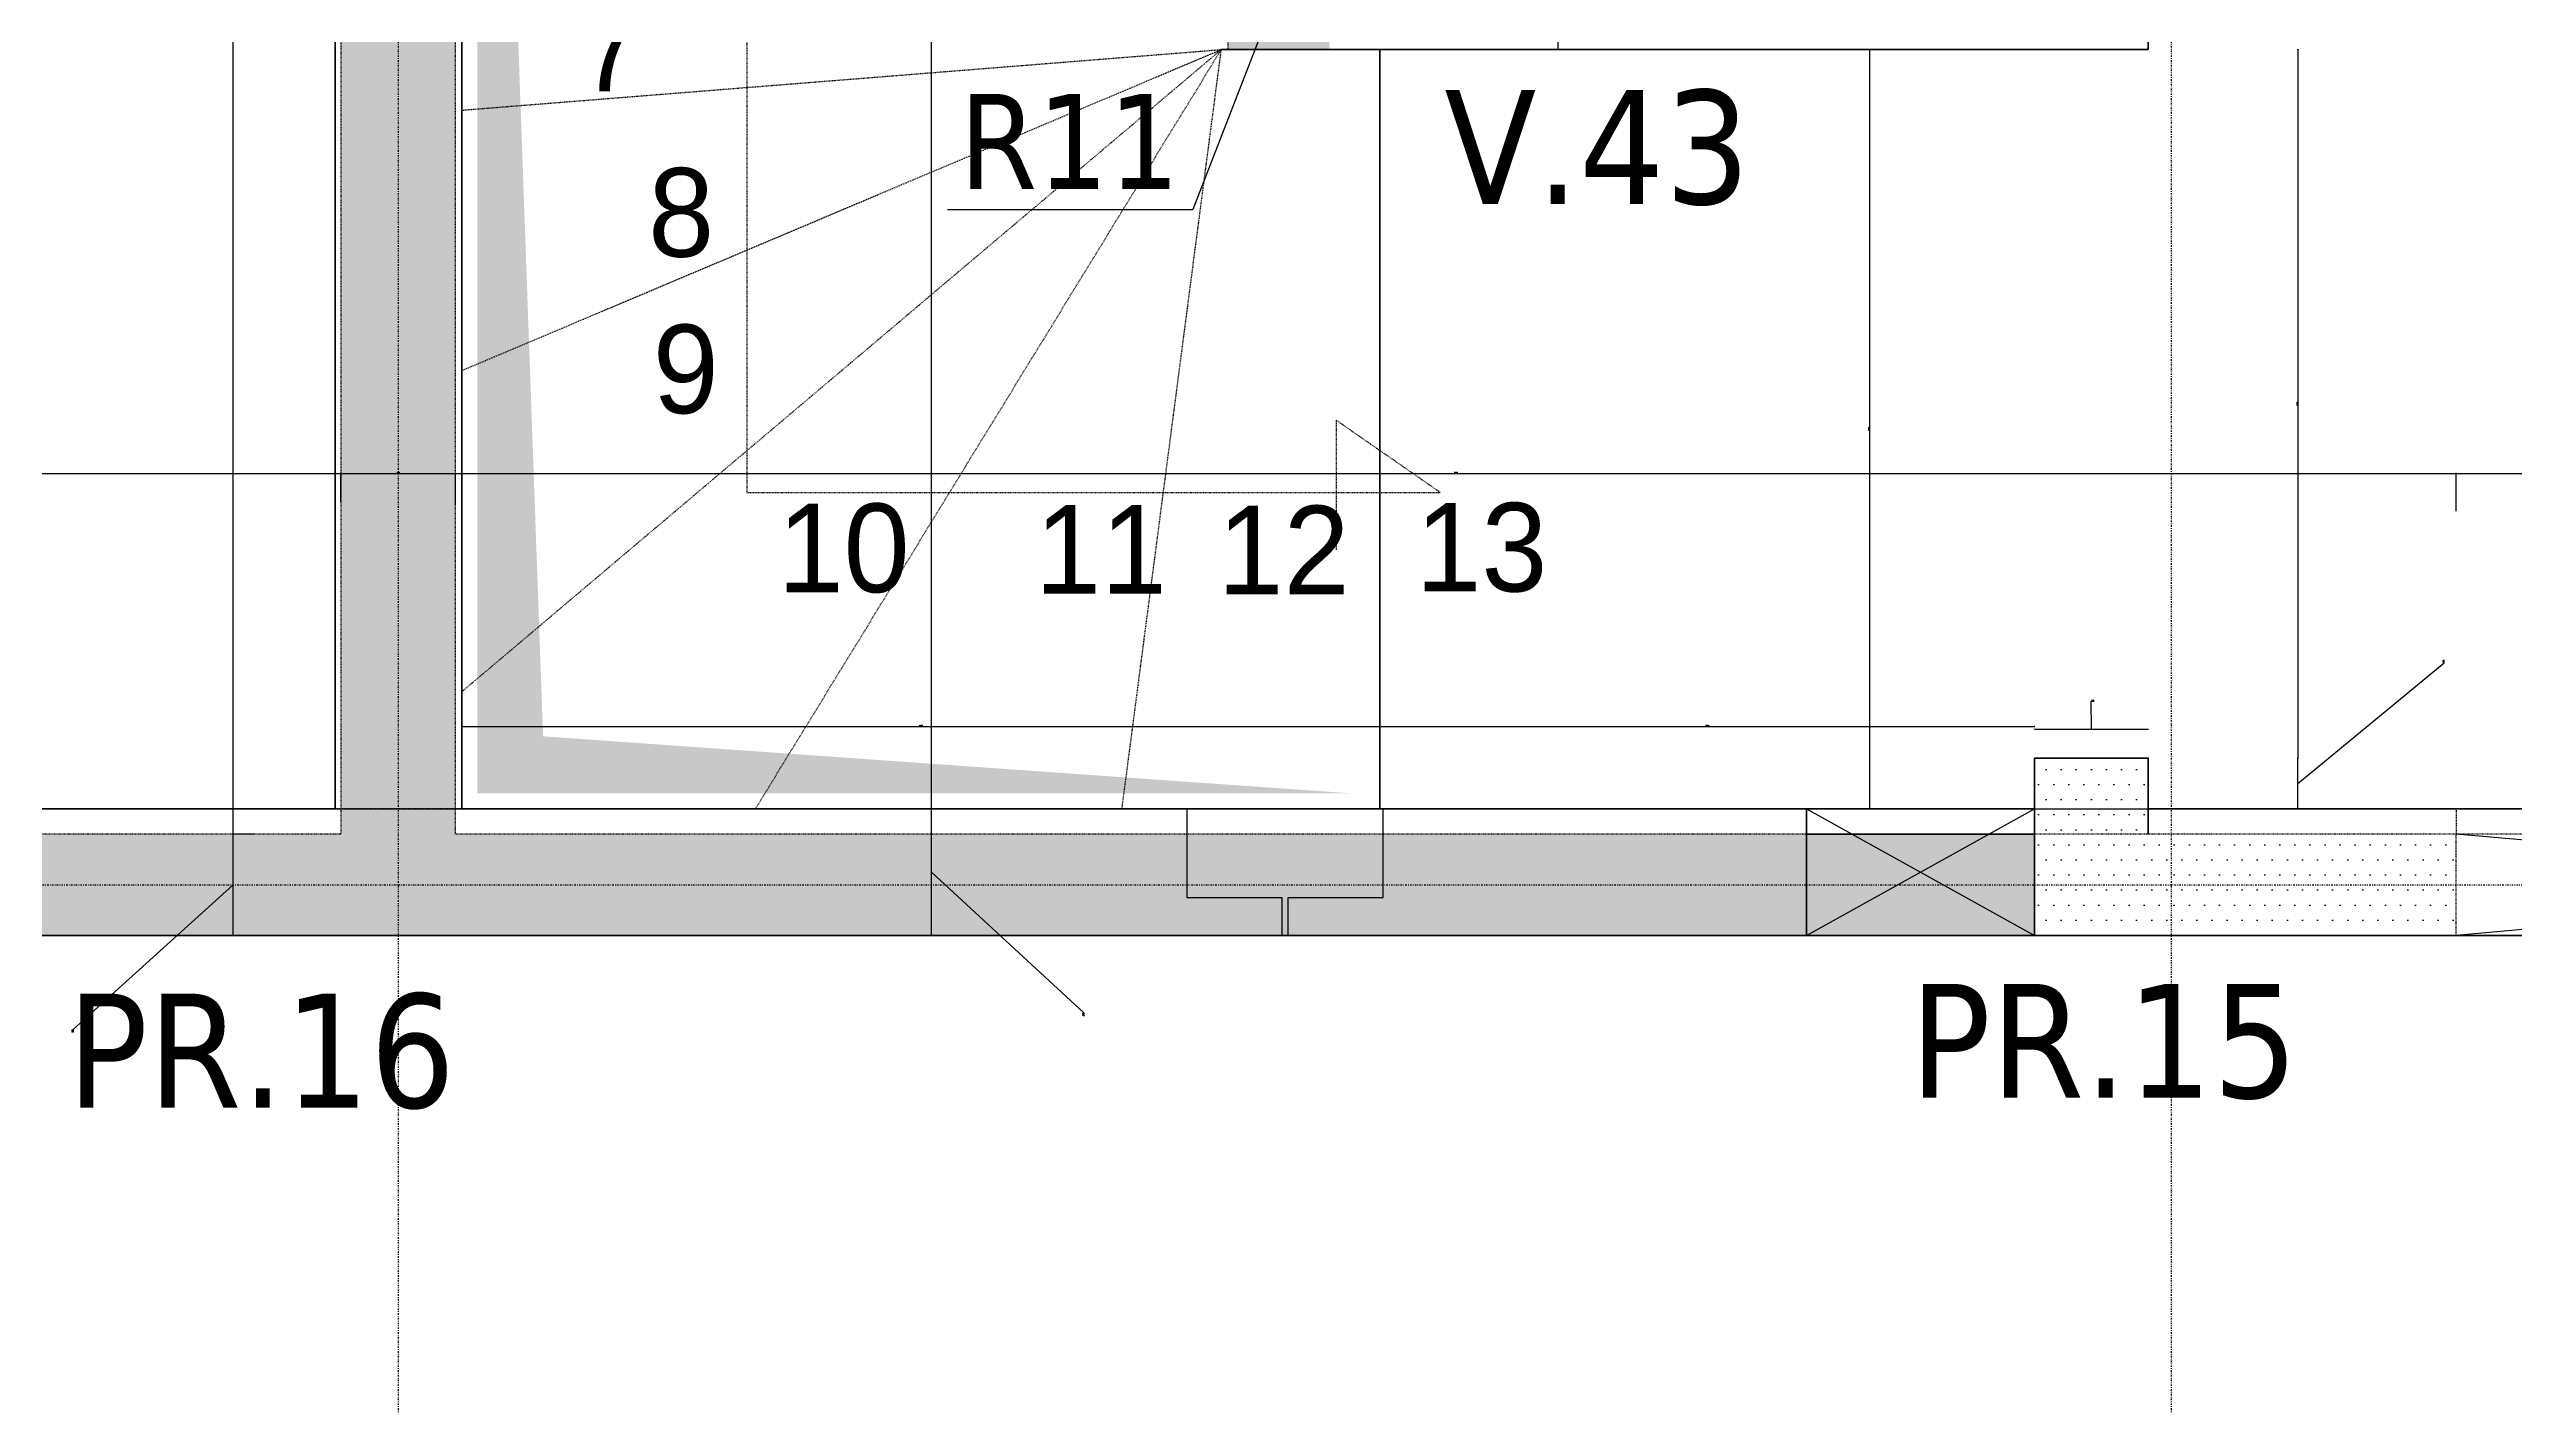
# Model space of a CAD drawing. Extents: x -12912 to 27386, y 1818 to 8189.
# Drawn here: x 5178.8 to 5568.2, y 5809.6 to 6023.9 of the extents above; entities that cross this region are included whole.
import ezdxf

# ---------------------------------------------------------------- set-up
doc = ezdxf.new("R2010")
doc.units = 0
doc.header["$MEASUREMENT"] = 0
for name, pattern in [('AXES2', [1.125, 0.75, -0.125, 0.125, -0.125]), ('CACHE2', [4.7625, 3.175, -1.5875]), ('GrDotted', [0.4, 0.1, -0.1, 0.1, -0.1]), ('GrFeatureAxis', [0.85, 0.25, -0.2, 0.1, -0.2, 0.1]), ('STRICHPUNKT2_S11', [0.9, 0.7, -0.1, 0, -0.1])]:
    doc.linetypes.add(name, pattern=pattern)
doc.layers.get('0').update_dxf_attribs({"linetype": 'CONTINUOUS'})
doc.layers.get('DEFPOINTS').update_dxf_attribs({"linetype": 'CONTINUOUS'})
for name, color, linetype in [('g-ax2', 1, 'AXES2'), ('g-tx', 7, 'CONTINUOUS'), ('préfa v', 2, 'CONTINUOUS'), ('STR_COTATION', 1, 'CONTINUOUS'), ('STR_dob_liaisons_voiles', 23, 'CONTINUOUS'), ('STR_OPENING', 161, 'CONTINUOUS'), ('STR_RESV_DALLE', 11, 'CONTINUOUS'), ('STR_SURCH', 9, 'CACHE2'), ('STR_TXT_PR', 2, 'CONTINUOUS'), ('STR_TXT_V', 102, 'CONTINUOUS')]:
    doc.layers.add(name, color=color, linetype=linetype)
for name, color, linetype, lineweight in [('STR_AXES', 4, 'STRICHPUNKT2_S11', 25), ('STR_DALLES', 103, 'CONTINUOUS', 35), ('STR_VOILES', 6, 'CONTINUOUS', 70)]:
    doc.layers.add(name, color=color, linetype=linetype, lineweight=lineweight)
doc.styles.add('EPAIS', font='TAHOMA.TTF')
doc.styles.add('GrDimensions', font='simplex.shx')
doc.dimstyles.new('GrDimensions', dxfattribs={"dimtxt": 0.09, "dimasz": 0.05, "dimexe": 0.07, "dimexo": 0, "dimgap": 0.05, "dimtad": 1, "dimzin": 0, "dimdsep": 46, "dimtxsty": 'GrDimensions', "dimblk": 'ARCHTICK', "dimblk1": 'ARCHTICK', "dimblk2": 'ARCHTICK', "dimcen": 0.09, "dimadec": 0, "dimazin": 0, "dimtfac": 1, "dimtdec": 4, "dimtmove": 0, "dimatfit": 3, "dimldrblk": 'OPEN30', "dimfxl": 0, "dimtolj": 1, "dimtzin": 0, "dimarcsym": 0})
doc.dimstyles.new('nOVO', dxfattribs={"dimscale": 1.3, "dimtxt": 0.09, "dimasz": 0.05, "dimexe": 0.07, "dimexo": 0, "dimgap": 0.05, "dimtad": 1, "dimzin": 0, "dimdsep": 46, "dimtxsty": 'GrDimensions', "dimblk": 'ARCHTICK', "dimcen": 0.09, "dimadec": 0, "dimazin": 0, "dimtfac": 1, "dimtmove": 0, "dimatfit": 3, "dimldrblk": 'OPEN30', "dimfxl": 0, "dimtolj": 1, "dimtzin": 0, "dimarcsym": 0})
doc.dimstyles.new('Novo_MALKO', dxfattribs={"dimscale": 1.3, "dimtxt": 0.09, "dimasz": 0.05, "dimexe": 0.07, "dimexo": 0, "dimgap": 0.05, "dimtad": 1, "dimdec": 0, "dimlfac": 100, "dimzin": 0, "dimdsep": 46, "dimtxsty": 'GrDimensions', "dimblk": 'ARCHTICK', "dimcen": 0.09, "dimadec": 0, "dimazin": 0, "dimtfac": 1, "dimtdec": 0, "dimtmove": 0, "dimatfit": 3, "dimldrblk": 'OPEN30', "dimfxl": 0, "dimtolj": 1, "dimtzin": 0, "dimarcsym": 0})
pattern_1 = [(0, (5243.0074, 5883.9378), (1.190625, 2.38125), [0, -2.38125])]

# ---------------------------------------------------------------- blocks, each defined once
blk = doc.blocks.new('_ArchTick')
at = {"color": 0, "linetype": 'ByBlock', "const_width": 0.15}
blk.add_lwpolyline([(-0.5, -0.5), (0.5, 0.5)], dxfattribs=at)
blk = doc.blocks.new('*D259')
at = {"layer": 'DEFPOINTS', "color": 0, "linetype": 'Continuous'}
for p in [(5224.91, 5956.91), (4682.01, 5949.95), (5224.91, 5952.34)]:
    blk.add_point(p, dxfattribs=at)
at = {"layer": 'STR_COTATION', "color": 0, "linetype": 'Continuous', "lineweight": -2}
for p, q in [((4682.01, 5949.95), (4682.01, 5957)), ((4682.01, 5956.91), (5224.91, 5956.91)), ((5224.91, 5952.34), (5224.91, 5957))]:
    blk.add_line(p, q, dxfattribs=at)
at = {"layer": 'STR_COTATION', "color": 0, "linetype": 'Continuous', "lineweight": -2, "xscale": 0.065, "yscale": 0.065, "zscale": 0.065, "rotation": 180}
blk.add_blockref('_ArchTick', (4682.01, 5956.91), dxfattribs=at)
at = {"layer": 'STR_COTATION', "color": 0, "linetype": 'Continuous', "lineweight": -2, "xscale": 0.065, "yscale": 0.065, "zscale": 0.065}
blk.add_blockref('_ArchTick', (5224.91, 5956.91), dxfattribs=at)
at = {"layer": 'STR_COTATION', "color": 0, "linetype": 'Continuous', "lineweight": -3, "insert": (4953.46, 5957.03), "char_height": 0.117, "attachment_point": 5, "style": 'GrDimensions'}
blk.add_mtext('\\A1;542.90', dxfattribs=at)
blk = doc.blocks.new('_Open30')
at = {"color": 0, "linetype": 'ByBlock', "lineweight": -2}
for p, q in [((-1, 0.3), (0, 0)), ((0, 0), (-1, -0.3)), ((0, 0), (-1, 0))]:
    blk.add_line(p, q, dxfattribs=at)
blk = doc.blocks.new('*D260')
at = {"layer": 'DEFPOINTS', "color": 0, "linetype": 'Continuous'}
for p in [(5559.01, 5956.91), (5243.01, 5951.92), (5559.01, 5950.92)]:
    blk.add_point(p, dxfattribs=at)
at = {"layer": 'STR_COTATION', "color": 0, "linetype": 'Continuous', "lineweight": -2}
for p, q in [((5243.01, 5951.92), (5243.01, 5957)), ((5243.01, 5956.91), (5559.01, 5956.91)), ((5559.01, 5950.92), (5559.01, 5957))]:
    blk.add_line(p, q, dxfattribs=at)
at = {"layer": 'STR_COTATION', "color": 0, "linetype": 'Continuous', "lineweight": -2, "xscale": 0.065, "yscale": 0.065, "zscale": 0.065, "rotation": 180}
blk.add_blockref('_ArchTick', (5243.01, 5956.91), dxfattribs=at)
at = {"layer": 'STR_COTATION', "color": 0, "linetype": 'Continuous', "lineweight": -2, "xscale": 0.065, "yscale": 0.065, "zscale": 0.065}
blk.add_blockref('_ArchTick', (5559.01, 5956.91), dxfattribs=at)
at = {"layer": 'STR_COTATION', "color": 0, "linetype": 'Continuous', "lineweight": -3, "insert": (5401.01, 5957.03), "char_height": 0.117, "attachment_point": 5, "style": 'GrDimensions'}
blk.add_mtext('\\A1;316.00', dxfattribs=at)
blk = doc.blocks.new('*D261')
at = {"layer": 'DEFPOINTS', "color": 0, "linetype": 'Continuous'}
for p in [(5739.01, 5956.91), (5559.01, 5950.92), (5739.01, 5947.56)]:
    blk.add_point(p, dxfattribs=at)
at = {"layer": 'STR_COTATION', "color": 0, "linetype": 'Continuous', "lineweight": -2}
for p, q in [((5559.01, 5950.92), (5559.01, 5957)), ((5559.01, 5956.91), (5739.01, 5956.91)), ((5739.01, 5947.56), (5739.01, 5957))]:
    blk.add_line(p, q, dxfattribs=at)
at = {"layer": 'STR_COTATION', "color": 0, "linetype": 'Continuous', "lineweight": -2, "xscale": 0.065, "yscale": 0.065, "zscale": 0.065, "rotation": 180}
blk.add_blockref('_ArchTick', (5559.01, 5956.91), dxfattribs=at)
at = {"layer": 'STR_COTATION', "color": 0, "linetype": 'Continuous', "lineweight": -2, "xscale": 0.065, "yscale": 0.065, "zscale": 0.065}
blk.add_blockref('_ArchTick', (5739.01, 5956.91), dxfattribs=at)
at = {"layer": 'STR_COTATION', "color": 0, "linetype": 'Continuous', "lineweight": -3, "insert": (5649.01, 5957.03), "char_height": 0.117, "attachment_point": 5, "style": 'GrDimensions'}
blk.add_mtext('\\A1;180.00', dxfattribs=at)
blk = doc.blocks.new('*D267')
at = {"layer": 'DEFPOINTS', "color": 0, "linetype": 'Continuous'}
for p in [(5243.01, 5956.91), (5224.91, 5952.34), (5243.01, 5952.34)]:
    blk.add_point(p, dxfattribs=at)
at = {"layer": 'STR_COTATION', "color": 0, "linetype": 'Continuous', "lineweight": -2}
for p, q in [((5224.91, 5952.34), (5224.91, 5957)), ((5224.91, 5956.91), (5243.01, 5956.91)), ((5243.01, 5952.34), (5243.01, 5957))]:
    blk.add_line(p, q, dxfattribs=at)
at = {"layer": 'STR_COTATION', "color": 0, "linetype": 'Continuous', "lineweight": -2, "xscale": 0.065, "yscale": 0.065, "zscale": 0.065, "rotation": 180}
blk.add_blockref('_ArchTick', (5224.91, 5956.91), dxfattribs=at)
at = {"layer": 'STR_COTATION', "color": 0, "linetype": 'Continuous', "lineweight": -2, "xscale": 0.065, "yscale": 0.065, "zscale": 0.065}
blk.add_blockref('_ArchTick', (5243.01, 5956.91), dxfattribs=at)
at = {"layer": 'STR_COTATION', "color": 0, "linetype": 'Continuous', "lineweight": -3, "insert": (5233.96, 5957.03), "char_height": 0.117, "attachment_point": 5, "style": 'GrDimensions'}
blk.add_mtext('\\A1;1810', dxfattribs=at)
blk = doc.blocks.new('*D372')
at = {"layer": 'DEFPOINTS', "color": 0, "linetype": 'Continuous'}
for p in [(5207.86, 5899.91), (5211.24, 5899.91), (5211.24, 5883.91)]:
    blk.add_point(p, dxfattribs=at)
at = {"layer": 'STR_COTATION', "color": 0, "linetype": 'Continuous', "lineweight": -2}
for p, q in [((5211.24, 5899.91), (5207.77, 5899.91)), ((5207.86, 5883.91), (5207.86, 5899.91)), ((5207.86, 5891.91), (5182.6, 5869.06)), ((5211.24, 5883.91), (5207.77, 5883.91)), ((5182.6, 5869.06), (5182.6, 5868.54))]:
    blk.add_line(p, q, dxfattribs=at)
at = {"layer": 'STR_COTATION', "color": 0, "linetype": 'Continuous', "lineweight": -2, "xscale": 0.065, "yscale": 0.065, "zscale": 0.065}
for p, rotation in [((5207.86, 5899.91), 90), ((5207.86, 5883.91), 270)]:
    blk.add_blockref('_ArchTick', p, dxfattribs=dict(at, rotation=rotation))
at = {"layer": 'STR_COTATION', "color": 0, "linetype": 'Continuous', "lineweight": -3, "insert": (5182.48, 5868.8), "char_height": 0.117, "attachment_point": 5, "rotation": 90, "style": 'GrDimensions'}
blk.add_mtext('\\A1;1600', dxfattribs=at)
blk = doc.blocks.new('*D373')
at = {"layer": 'DEFPOINTS', "color": 0, "linetype": 'Continuous'}
for p in [(5207.86, 6508.91), (5214.24, 6508.91), (5211.24, 5899.91)]:
    blk.add_point(p, dxfattribs=at)
at = {"layer": 'STR_COTATION', "color": 0, "linetype": 'Continuous', "lineweight": -2}
for p, q in [((5214.24, 6508.91), (5207.77, 6508.91)), ((5207.86, 5899.91), (5207.86, 6508.91)), ((5211.24, 5899.91), (5207.77, 5899.91))]:
    blk.add_line(p, q, dxfattribs=at)
at = {"layer": 'STR_COTATION', "color": 0, "linetype": 'Continuous', "lineweight": -2, "xscale": 0.065, "yscale": 0.065, "zscale": 0.065}
for p, rotation in [((5207.86, 6508.91), 90), ((5207.86, 5899.91), 270)]:
    blk.add_blockref('_ArchTick', p, dxfattribs=dict(at, rotation=rotation))
at = {"layer": 'STR_COTATION', "color": 0, "linetype": 'Continuous', "lineweight": -3, "insert": (5207.73, 6204.41), "char_height": 0.117, "attachment_point": 5, "rotation": 90, "style": 'GrDimensions'}
blk.add_mtext('\\A1;609.00', dxfattribs=at)
blk = doc.blocks.new('*D374')
at = {"layer": 'DEFPOINTS', "color": 0, "linetype": 'Continuous'}
for p in [(5312.64, 5903.92), (5318.18, 5903.92), (5312.64, 5883.91)]:
    blk.add_point(p, dxfattribs=at)
at = {"layer": 'STR_COTATION', "color": 0, "linetype": 'Continuous', "lineweight": -2}
for p, q in [((5312.64, 5903.92), (5318.27, 5903.92)), ((5318.18, 5883.91), (5318.18, 5903.92)), ((5318.18, 5893.92), (5342.23, 5871.67)), ((5312.64, 5883.91), (5318.27, 5883.91)), ((5342.23, 5871.67), (5342.23, 5871.13))]:
    blk.add_line(p, q, dxfattribs=at)
at = {"layer": 'STR_COTATION', "color": 0, "linetype": 'Continuous', "lineweight": -2, "xscale": 0.065, "yscale": 0.065, "zscale": 0.065}
for p, rotation in [((5318.18, 5903.92), 90), ((5318.18, 5883.91), 270)]:
    blk.add_blockref('_ArchTick', p, dxfattribs=dict(at, rotation=rotation))
at = {"layer": 'STR_COTATION', "color": 0, "linetype": 'Continuous', "lineweight": -3, "insert": (5342.11, 5871.4), "char_height": 0.117, "attachment_point": 5, "rotation": 90, "style": 'GrDimensions'}
blk.add_mtext('\\A1;2000', dxfattribs=at)
blk = doc.blocks.new('*D375')
at = {"layer": 'DEFPOINTS', "color": 0, "linetype": 'Continuous'}
for p in [(5315.32, 6206.75), (5318.18, 6206.75), (5312.64, 5903.92)]:
    blk.add_point(p, dxfattribs=at)
at = {"layer": 'STR_COTATION', "color": 0, "linetype": 'Continuous', "lineweight": -2}
for p, q in [((5315.32, 6206.75), (5318.27, 6206.75)), ((5318.18, 5903.92), (5318.18, 6206.75)), ((5312.64, 5903.92), (5318.27, 5903.92))]:
    blk.add_line(p, q, dxfattribs=at)
at = {"layer": 'STR_COTATION', "color": 0, "linetype": 'Continuous', "lineweight": -2, "xscale": 0.065, "yscale": 0.065, "zscale": 0.065}
for p, rotation in [((5318.18, 6206.75), 90), ((5318.18, 5903.92), 270)]:
    blk.add_blockref('_ArchTick', p, dxfattribs=dict(at, rotation=rotation))
at = {"layer": 'STR_COTATION', "color": 0, "linetype": 'Continuous', "lineweight": -3, "insert": (5318.06, 6055.33), "char_height": 0.117, "attachment_point": 5, "rotation": 90, "style": 'GrDimensions'}
blk.add_mtext('\\A1;302.83', dxfattribs=at)
blk = doc.blocks.new('*D382')
at = {"layer": 'DEFPOINTS', "color": 0, "linetype": 'Continuous'}
for p in [(5413.54, 6041.98), (5417.14, 6041.98), (5413.54, 6023.88)]:
    blk.add_point(p, dxfattribs=at)
at = {"layer": 'STR_COTATION', "color": 0, "linetype": 'Continuous', "lineweight": -2}
for p, q in [((5413.54, 6041.98), (5417.24, 6041.98)), ((5417.14, 6023.88), (5417.14, 6041.98)), ((5413.54, 6023.88), (5417.24, 6023.88))]:
    blk.add_line(p, q, dxfattribs=at)
at = {"layer": 'STR_COTATION', "color": 0, "linetype": 'Continuous', "lineweight": -2, "xscale": 0.065, "yscale": 0.065, "zscale": 0.065}
for p, rotation in [((5417.14, 6041.98), 90), ((5417.14, 6023.88), 270)]:
    blk.add_blockref('_ArchTick', p, dxfattribs=dict(at, rotation=rotation))
at = {"layer": 'STR_COTATION', "color": 0, "linetype": 'Continuous', "lineweight": -3, "insert": (5417.02, 6032.93), "char_height": 0.117, "attachment_point": 5, "rotation": 90, "style": 'GrDimensions'}
blk.add_mtext('\\A1;1810', dxfattribs=at)
blk = doc.blocks.new('*D710')
at = {"layer": 'DEFPOINTS', "color": 0, "ltscale": 4.5}
for p in [(5451.62, 6023.88), (5466.38, 6023.88), (5451.62, 5903.92)]:
    blk.add_point(p, dxfattribs=at)
at = {"layer": 'STR_COTATION', "color": 0, "lineweight": -2, "ltscale": 4.5}
for p, q in [((5466.29, 6023.88), (5466.47, 6023.88)), ((5466.38, 5903.92), (5466.38, 6023.88)), ((5466.29, 5903.92), (5466.47, 5903.92))]:
    blk.add_line(p, q, dxfattribs=at)
at = {"layer": 'STR_COTATION', "color": 0, "lineweight": -2, "ltscale": 4.5, "xscale": 0.065, "yscale": 0.065, "zscale": 0.065}
for p, rotation in [((5466.38, 6023.88), 90), ((5466.38, 5903.92), 270)]:
    blk.add_blockref('_ArchTick', p, dxfattribs=dict(at, rotation=rotation))
at = {"layer": 'STR_COTATION', "color": 0, "ltscale": 4.5, "insert": (5466.25, 5963.9), "char_height": 0.117, "attachment_point": 5, "rotation": 90, "style": 'GrDimensions'}
blk.add_mtext('\\A1;119.96', dxfattribs=at)
blk = doc.blocks.new('*D982')
at = {"layer": 'DEFPOINTS', "color": 0, "ltscale": 4.5}
for p in [(5510.37, 5911.92), (5533.98, 5911.92), (5510.37, 5903.91)]:
    blk.add_point(p, dxfattribs=at)
at = {"layer": 'STR_COTATION', "color": 0, "lineweight": -2, "ltscale": 4.5}
for p, q in [((5533.98, 5907.92), (5557.09, 5927)), ((5557.09, 5927), (5557.09, 5927.43)), ((5533.89, 5911.92), (5534.07, 5911.92)), ((5533.98, 5903.91), (5533.98, 5911.92)), ((5533.89, 5903.91), (5534.07, 5903.91))]:
    blk.add_line(p, q, dxfattribs=at)
at = {"layer": 'STR_COTATION', "color": 0, "lineweight": -2, "ltscale": 4.5, "xscale": 0.065, "yscale": 0.065, "zscale": 0.065}
for p, rotation in [((5533.98, 5911.92), 90), ((5533.98, 5903.91), 270)]:
    blk.add_blockref('_ArchTick', p, dxfattribs=dict(at, rotation=rotation))
at = {"layer": 'STR_COTATION', "color": 0, "ltscale": 4.5, "insert": (5556.96, 5927.22), "char_height": 0.117, "attachment_point": 5, "rotation": 90, "style": 'GrDimensions'}
blk.add_mtext('\\A1;800', dxfattribs=at)
blk = doc.blocks.new('*D983')
at = {"layer": 'DEFPOINTS', "color": 0, "ltscale": 4.5}
for p in [(5510.37, 6023.88), (5510.37, 5911.92), (5533.98, 5911.92)]:
    blk.add_point(p, dxfattribs=at)
at = {"layer": 'STR_COTATION', "color": 0, "lineweight": -2, "ltscale": 4.5}
for p, q in [((5533.89, 6023.88), (5534.07, 6023.88)), ((5533.98, 6023.88), (5533.98, 5911.92)), ((5533.89, 5911.92), (5534.07, 5911.92))]:
    blk.add_line(p, q, dxfattribs=at)
at = {"layer": 'STR_COTATION', "color": 0, "lineweight": -2, "ltscale": 4.5, "xscale": 0.065, "yscale": 0.065, "zscale": 0.065}
for p, rotation in [((5533.98, 6023.88), 90), ((5533.98, 5911.92), 270)]:
    blk.add_blockref('_ArchTick', p, dxfattribs=dict(at, rotation=rotation))
at = {"layer": 'STR_COTATION', "color": 0, "ltscale": 4.5, "insert": (5533.86, 5967.9), "char_height": 0.117, "attachment_point": 5, "rotation": 90, "style": 'GrDimensions'}
blk.add_mtext('\\A1;111.96', dxfattribs=at)
blk = doc.blocks.new('*D984')
at = {"layer": 'DEFPOINTS', "color": 0, "ltscale": 4.5}
for p in [(5389.01, 5916.94), (5389.01, 5916.94), (5244.01, 5903.92)]:
    blk.add_point(p, dxfattribs=at)
at = {"layer": 'STR_COTATION', "color": 0, "lineweight": -2, "ltscale": 4.5}
for p, q in [((5244.01, 5916.85), (5244.01, 5917.04)), ((5244.01, 5916.94), (5389.01, 5916.94)), ((5389.01, 5916.94), (5389.01, 5917.04))]:
    blk.add_line(p, q, dxfattribs=at)
at = {"layer": 'STR_COTATION', "color": 0, "lineweight": -2, "ltscale": 4.5, "xscale": 0.065, "yscale": 0.065, "zscale": 0.065, "rotation": 180}
blk.add_blockref('_ArchTick', (5244.01, 5916.94), dxfattribs=at)
at = {"layer": 'STR_COTATION', "color": 0, "lineweight": -2, "ltscale": 4.5, "xscale": 0.065, "yscale": 0.065, "zscale": 0.065}
blk.add_blockref('_ArchTick', (5389.01, 5916.94), dxfattribs=at)
at = {"layer": 'STR_COTATION', "color": 0, "ltscale": 4.5, "insert": (5316.51, 5917.07), "char_height": 0.117, "attachment_point": 5, "style": 'GrDimensions'}
blk.add_mtext('\\A1;145.00', dxfattribs=at)
blk = doc.blocks.new('*D985')
at = {"layer": 'DEFPOINTS', "color": 0, "ltscale": 4.5}
for p in [(5389.01, 5916.94), (5492.41, 5916.94), (5492.41, 5911.92)]:
    blk.add_point(p, dxfattribs=at)
at = {"layer": 'STR_COTATION', "color": 0, "lineweight": -2, "ltscale": 4.5}
for p, q in [((5389.01, 5916.94), (5389.01, 5917.04)), ((5389.01, 5916.94), (5492.41, 5916.94)), ((5492.41, 5916.85), (5492.41, 5917.04))]:
    blk.add_line(p, q, dxfattribs=at)
at = {"layer": 'STR_COTATION', "color": 0, "lineweight": -2, "ltscale": 4.5, "xscale": 0.065, "yscale": 0.065, "zscale": 0.065, "rotation": 180}
blk.add_blockref('_ArchTick', (5389.01, 5916.94), dxfattribs=at)
at = {"layer": 'STR_COTATION', "color": 0, "lineweight": -2, "ltscale": 4.5, "xscale": 0.065, "yscale": 0.065, "zscale": 0.065}
blk.add_blockref('_ArchTick', (5492.41, 5916.94), dxfattribs=at)
at = {"layer": 'STR_COTATION', "color": 0, "ltscale": 4.5, "insert": (5440.71, 5917.07), "char_height": 0.117, "attachment_point": 5, "style": 'GrDimensions'}
blk.add_mtext('\\A1;103.40', dxfattribs=at)
blk = doc.blocks.new('*D986')
at = {"layer": 'DEFPOINTS', "color": 0, "ltscale": 4.5}
for p in [(5492.41, 5916.47), (5510.37, 5916.47), (5510.37, 5911.92)]:
    blk.add_point(p, dxfattribs=at)
at = {"layer": 'STR_COTATION', "color": 0, "lineweight": -2, "ltscale": 4.5}
for p, q in [((5501.39, 5916.47), (5501.32, 5920.91)), ((5501.32, 5920.91), (5501.84, 5920.91)), ((5492.41, 5916.47), (5492.41, 5916.56)), ((5492.41, 5916.47), (5510.37, 5916.47)), ((5510.37, 5916.38), (5510.37, 5916.56))]:
    blk.add_line(p, q, dxfattribs=at)
at = {"layer": 'STR_COTATION', "color": 0, "lineweight": -2, "ltscale": 4.5, "xscale": 0.065, "yscale": 0.065, "zscale": 0.065, "rotation": 180}
blk.add_blockref('_ArchTick', (5492.41, 5916.47), dxfattribs=at)
at = {"layer": 'STR_COTATION', "color": 0, "lineweight": -2, "ltscale": 4.5, "xscale": 0.065, "yscale": 0.065, "zscale": 0.065}
blk.add_blockref('_ArchTick', (5510.37, 5916.47), dxfattribs=at)
at = {"layer": 'STR_COTATION', "color": 0, "ltscale": 4.5, "insert": (5501.58, 5921.03), "char_height": 0.117, "attachment_point": 5, "style": 'GrDimensions'}
blk.add_mtext('\\A1;1796', dxfattribs=at)

msp = doc.modelspace()

# ---------------------------------------------------------------- hatches: boundary and pattern name
at = {"layer": 'STR_SURCH', "linetype": 'Continuous'}
h = msp.add_hatch(dxfattribs=at)
h.set_pattern_fill('DOTS', color=256, scale=1.5, style=0)
h.set_pattern_definition(pattern_1)
h.paths.add_polyline_path([(5224.91, 5899.914), (5243.007, 5899.914), (5243.007, 6508.914), (5224.91, 6508.914)])
h = msp.add_hatch(dxfattribs=at)
h.set_pattern_fill('DOTS', color=256, scale=1.5, style=0)
h.set_pattern_definition([(0, (5254.0074, 5883.9378), (1.190625, 2.38125), [0, -2.38125])])
h.paths.add_polyline_path([(5365.007, 6023.881), (5381.007, 6023.881), (5381.007, 6287.264), (5365.007, 6287.264)])
at = {"layer": 'STR_SURCH', "ltscale": 4.5}
h = msp.add_hatch(dxfattribs=at)
h.set_pattern_fill('DOTS', color=256, scale=1.5, style=0)
h.set_pattern_definition(pattern_1)
h.paths.add_polyline_path([(5510.367, 5911.916), (5492.407, 5911.916), (5492.407, 5899.914), (5510.367, 5899.914)])
at = {"layer": 'STR_SURCH', "linetype": 'Continuous'}
h = msp.add_hatch(dxfattribs=at)
h.set_pattern_fill('DOTS', color=256, scale=1.5, style=0)
h.set_pattern_definition(pattern_1)
h.paths.add_polyline_path([(4666.007, 5883.914), (5492.367, 5883.914), (5492.367, 5899.914), (4666.007, 5899.914)])
h = msp.add_hatch(dxfattribs=at)
h.set_pattern_fill('DOTS', color=256, scale=1.5, style=0)
h.set_pattern_definition(pattern_1)
h.paths.add_polyline_path([(5492.367, 5883.914), (5559.007, 5883.914), (5559.007, 5899.914), (5492.367, 5899.914)])

# ---------------------------------------------------------------- linework, layer by layer
at = {"layer": 'g-ax2', "ltscale": 0.1}
msp.add_lwpolyline([(5289.04, 6212.911), (5289.04, 6212.911), (5289.018, 5953.911), (5398.521, 5953.911), (5382.09, 5965.319), (5382.09, 5944.785)], dxfattribs=at)
at = {"layer": 'préfa v'}
for points in [[(5358.502, 5903.914), (5358.502, 5889.914), (5373.502, 5889.914), (5373.502, 5883.914), (5094.502, 5883.914), (5094.502, 5889.914), (5109.502, 5889.914), (5109.502, 5903.914)], [(5638.5, 5903.914), (5638.5, 5889.914), (5653.5, 5889.914), (5653.5, 5883.914), (5374.5, 5883.914), (5374.5, 5889.914), (5389.5, 5889.914), (5389.5, 5903.914)]]:
    msp.add_lwpolyline(points, close=True, dxfattribs=at)
at = {"layer": 'STR_AXES', "linetype": 'GrFeatureAxis'}
for p, q in [((5234.007, 5622.963), (5234.007, 8022.963)), ((5514.007, 5622.963), (5514.007, 8022.963)), ((-1309.741, 5891.914), (7906.576, 5891.914))]:
    msp.add_line(p, q, dxfattribs=at)
at = {"layer": 'STR_DALLES', "ltscale": 4.5}
msp.add_line((5389.007, 5903.916), (5389.007, 6023.881), dxfattribs=at)
at = {"layer": 'STR_DALLES', "linetype": 'Continuous'}
msp.add_line((5492.407, 5903.916), (5456.407, 5903.916), dxfattribs=at)
at = {"layer": 'STR_dob_liaisons_voiles', "ltscale": 4.5}
for p in [(5372.647, 6032.57), (5320.694, 5998.593)]:
    msp.add_line(p, (5359.433, 5998.593), dxfattribs=at)
at = {"layer": 'STR_OPENING', "linetype": 'Continuous'}
for p, q in [((5456.407, 5883.914), (5492.407, 5903.916)), ((5456.407, 5903.916), (5492.407, 5883.914)), ((5739.007, 5899.914), (5559.007, 5883.914)), ((5739.007, 5883.914), (5559.007, 5899.914)), ((5474.407, 5883.914), (5474.407, 5883.914)), ((5474.407, 5883.914), (5474.407, 5883.914))]:
    msp.add_line(p, q, dxfattribs=at)
at = {"layer": 'STR_RESV_DALLE', "linetype": 'Continuous'}
msp.add_solid([(5384.205, 5906.369), (5246.433, 5906.369), (5256.835, 5915.363), (5246.433, 6206.747)], dxfattribs=at)
at = {"layer": 'STR_SURCH', "linetype": 'GrDotted'}
for p, q in [((5224.91, 6451.49), (5224.91, 5903.916)), ((5243.007, 5903.916), (5243.007, 6269.264)), ((5365.007, 6224.747), (5365.007, 6023.881)), ((5244.009, 6014.306), (5363.956, 6023.881)), ((5244.009, 5973.166), (5363.956, 6023.881)), ((5363.956, 6023.881), (5244.009, 5922.415)), ((5290.382, 5903.914), (5363.956, 6023.881)), ((5348.272, 5903.916), (5363.956, 6023.881)), ((5224.91, 5899.914), (4682.007, 5899.914)), ((5456.407, 5899.914), (5243.007, 5899.914)), ((5559.007, 5899.914), (5492.407, 5899.914)), ((5739.007, 5899.914), (5559.007, 5899.914))]:
    msp.add_line(p, q, dxfattribs=at)
at = {"layer": 'STR_SURCH', "linetype": 'GrDotted', "ltscale": 0.5}
msp.add_line((5244.009, 5903.916), (5224.006, 5903.916), dxfattribs=at)
at = {"layer": 'STR_SURCH', "linetype": 'GrDotted', "lineweight": 15, "ltscale": 0.5}
msp.add_line((5244.009, 5903.916), (5224.006, 5903.916), dxfattribs=at)
at = {"layer": 'STR_SURCH', "linetype": 'GrDotted', "ltscale": 0.0625}
for p, q in [((5224.91, 5903.916), (5224.91, 5899.914)), ((5243.007, 5899.914), (5243.007, 5903.916)), ((5559.007, 5903.914), (5559.007, 5899.914))]:
    msp.add_line(p, q, dxfattribs=at)
at = {"layer": 'STR_SURCH', "linetype": 'GrDotted', "ltscale": 0.25}
msp.add_line((5559.007, 5883.914), (5559.007, 5899.914), dxfattribs=at)
at = {"layer": 'STR_VOILES', "linetype": 'Continuous'}
for p, q in [((5224.006, 5903.916), (5224.006, 6333.65)), ((5244.009, 6333.65), (5244.009, 5903.916)), ((5510.367, 6041.978), (5510.367, 6023.88)), ((5510.367, 6023.88), (5363.956, 6023.881)), ((5492.407, 5883.914), (5492.407, 5911.916)), ((5094.007, 5903.916), (5224.006, 5903.916)), ((5244.009, 5903.916), (5374.007, 5903.916)), ((5374.007, 5903.916), (5456.407, 5903.916)), ((5456.407, 5903.916), (5456.407, 5883.914)), ((5510.367, 5903.916), (5559.007, 5903.916)), ((5559.007, 5903.916), (5739.007, 5903.916)), ((5456.407, 5899.914), (5492.367, 5899.914)), ((5374.007, 5883.914), (5094.007, 5883.914)), ((5456.407, 5883.914), (5374.007, 5883.914)), ((5492.367, 5883.914), (5456.407, 5883.914)), ((5559.007, 5883.914), (5492.407, 5883.914)), ((5739.007, 5883.914), (5559.007, 5883.914))]:
    msp.add_line(p, q, dxfattribs=at)
msp.add_lwpolyline([(5492.407, 5911.916), (5510.367, 5911.916), (5510.367, 5899.914)], dxfattribs=at)

# ---------------------------------------------------------------- texts
at = {"layer": 'g-tx'}
for s, p in [('7', (5262.355, 6017.263)), ('8', (5273.437, 5991.157)), ('9', (5274.167, 5966.412)), ('10', (5293.893, 5938.143)), ('11', (5334.546, 5937.905)), ('12', (5363.373, 5937.803)), ('13', (5394.625, 5938.261))]:
    msp.add_text(s, height=14, rotation=359.96447, dxfattribs=at).set_placement(p)
at = {"layer": 'STR_dob_liaisons_voiles', "ltscale": 4.5, "style": 'EPAIS'}
msp.add_text('R11', height=15, dxfattribs=at).set_placement((5322.584, 6001.867))
at = {"layer": 'STR_TXT_PR', "ltscale": 4.5, "style": 'EPAIS'}
for s, p in [('PR.15', (5472.697, 5858.244)), ('PR.16', (5181.64, 5856.702))]:
    msp.add_text(s, height=18, dxfattribs=at).set_placement(p)
at = {"layer": 'STR_TXT_V', "ltscale": 4.5, "style": 'EPAIS'}
msp.add_text('V.43', height=18, dxfattribs=at).set_placement((5399.19, 5999.488))

# ---------------------------------------------------------------- dimensions: what is measured, and where the dimension line sits
at = {"layer": 'STR_COTATION', "linetype": 'Continuous', "lineweight": -3}
for base, p1, p2, override, picture, middle in [((5207.857, 6508.914), (5211.241, 5899.914), (5214.241, 6508.914), {"dimscale": 1.3, "dimtmove": 1}, '*D373', (5207.734, 6204.414)), ((5318.18, 6206.747), (5312.643, 5903.916), (5315.318, 6206.747), {"dimscale": 1.3, "dimtmove": 1}, '*D375', (5318.056, 6055.332)), ((5417.145, 6041.978), (5413.539, 6023.881), (5413.539, 6041.978), {"dimscale": 1.3, "dimtxt": 0.09, "dimasz": 0.05, "dimexe": 0.07, "dimexo": 0, "dimgap": 0.05, "dimtad": 1, "dimjust": 0, "dimtih": 0, "dimtoh": 0, "dimdec": 0, "dimlfac": 100, "dimrnd": 0, "dimzin": 0, "dimdsep": 46, "dimlunit": 2, "dimpost": '', "dimtxsty": 'GrDimensions', "dimblk": 'ArchTick', "dimblk1": 'ArchTick', "dimblk2": 'ArchTick', "dimsah": 0, "dimtsz": 0, "dimcen": 0.09, "dimdle": 0, "dimse1": 0, "dimse2": 0, "dimsd1": 0, "dimsd2": 0, "dimclrd": 0, "dimclre": 0, "dimclrt": 0, "dimaunit": 0, "dimadec": 0, "dimazin": 0, "dimtol": 0, "dimlim": 0, "dimtp": 0, "dimtm": 0, "dimtfac": 1, "dimtdec": 4, "dimtix": 0, "dimtofl": 1, "dimtmove": 1, "dimatfit": 3, "dimldrblk": 'Open30', "dimtvp": 0, "dimfrac": 0, "dimtolj": 1, "dimtzin": 0, "dimlwd": 65534, "dimlwe": 65534}, '*D382', (5417.021, 6032.93))]:
    dim = msp.add_linear_dim(base=base, p1=p1, p2=p2, angle=90, dimstyle='GrDimensions', override=override, dxfattribs=at)
    dim.commit()
    dim.dimension.update_dxf_attribs({"geometry": picture, "text_midpoint": middle})
at = {"layer": 'STR_COTATION', "ltscale": 4.5}
for base, p1, p2, picture, middle in [((5466.3764, 6023.8807), (5451.623, 5903.9164), (5451.6236, 6023.8807), '*D710', (5466.2529, 5963.8986)), ((5533.98, 5911.916), (5510.367, 6023.88), (5510.367, 5911.916), '*D983', (5533.857, 5967.898))]:
    dim = msp.add_linear_dim(base=base, p1=p1, p2=p2, angle=90, dimstyle='nOVO', dxfattribs=at)
    dim.commit()
    dim.dimension.update_dxf_attribs({"geometry": picture, "text_midpoint": middle})
at = {"layer": 'STR_COTATION', "linetype": 'Continuous', "lineweight": -3}
for base, p1, p2, override, picture, middle in [((5224.91, 5956.905), (4682.007, 5949.955), (5224.91, 5952.338), {"dimscale": 1.3, "dimtmove": 1}, '*D259', (4953.459, 5957.029)), ((5243.007, 5956.905), (5224.91, 5952.338), (5243.007, 5952.338), {"dimscale": 1.3, "dimtxt": 0.09, "dimasz": 0.05, "dimexe": 0.07, "dimexo": 0, "dimgap": 0.05, "dimtad": 1, "dimjust": 0, "dimtih": 0, "dimtoh": 0, "dimdec": 0, "dimlfac": 100, "dimrnd": 0, "dimzin": 0, "dimdsep": 46, "dimlunit": 2, "dimpost": '', "dimtxsty": 'GrDimensions', "dimblk": 'ArchTick', "dimblk1": 'ArchTick', "dimblk2": 'ArchTick', "dimsah": 0, "dimtsz": 0, "dimcen": 0.09, "dimdle": 0, "dimse1": 0, "dimse2": 0, "dimsd1": 0, "dimsd2": 0, "dimclrd": 0, "dimclre": 0, "dimclrt": 0, "dimaunit": 0, "dimadec": 0, "dimazin": 0, "dimtol": 0, "dimlim": 0, "dimtp": 0, "dimtm": 0, "dimtfac": 1, "dimtdec": 4, "dimtix": 0, "dimtofl": 1, "dimtmove": 1, "dimatfit": 3, "dimldrblk": 'Open30', "dimtvp": 0, "dimfrac": 0, "dimtolj": 1, "dimtzin": 0, "dimlwd": 65534, "dimlwe": 65534}, '*D267', (5233.959, 5957.029)), ((5559.007, 5956.905), (5243.007, 5951.92), (5559.007, 5950.918), {"dimscale": 1.3, "dimtmove": 1}, '*D260', (5401.007, 5957.029)), ((5739.007, 5956.905), (5559.007, 5950.918), (5739.007, 5947.556), {"dimscale": 1.3, "dimtmove": 1}, '*D261', (5649.007, 5957.029))]:
    dim = msp.add_linear_dim(base=base, p1=p1, p2=p2, dimstyle='GrDimensions', override=override, dxfattribs=at)
    dim.commit()
    dim.dimension.update_dxf_attribs({"geometry": picture, "text_midpoint": middle})
at = {"layer": 'STR_COTATION', "ltscale": 4.5}
dim = msp.add_linear_dim(base=(5533.98, 5911.916), p1=(5510.367, 5903.914), p2=(5510.367, 5911.916), angle=90, dimstyle='Novo_MALKO', override={"dimtmove": 1}, dxfattribs=at)
dim.commit()
dim.dimension.update_dxf_attribs({"geometry": '*D982', "text_midpoint": (5557.087, 5927.068), "dimtype": 160})
dim = msp.add_linear_dim(base=(5510.367, 5916.466), p1=(5492.407, 5916.466), p2=(5510.367, 5911.916), dimstyle='Novo_MALKO', override={"dimtmove": 1}, dxfattribs=at)
dim.commit()
dim.dimension.update_dxf_attribs({"geometry": '*D986', "text_midpoint": (5501.387, 5920.906), "dimtype": 160})
for base, p1, p2, picture, middle in [((5389.007, 5916.945), (5244.009, 5903.916), (5389.007, 5916.945), '*D984', (5316.508, 5917.068)), ((5492.407, 5916.945), (5389.007, 5916.945), (5492.407, 5911.916), '*D985', (5440.707, 5917.068))]:
    dim = msp.add_linear_dim(base=base, p1=p1, p2=p2, dimstyle='nOVO', dxfattribs=at)
    dim.commit()
    dim.dimension.update_dxf_attribs({"geometry": picture, "text_midpoint": middle})
at = {"layer": 'STR_COTATION', "linetype": 'Continuous', "lineweight": -3}
for base, p1, p2, picture, middle in [((5318.18, 5903.916), (5312.643, 5883.914), (5312.643, 5903.916), '*D374', (5342.23, 5871.604)), ((5207.857, 5899.914), (5211.241, 5883.914), (5211.241, 5899.914), '*D372', (5182.599, 5868.997))]:
    dim = msp.add_linear_dim(base=base, p1=p1, p2=p2, angle=90, dimstyle='GrDimensions', override={"dimscale": 1.3, "dimtxt": 0.09, "dimasz": 0.05, "dimexe": 0.07, "dimexo": 0, "dimgap": 0.05, "dimtad": 1, "dimjust": 0, "dimtih": 0, "dimtoh": 0, "dimdec": 0, "dimlfac": 100, "dimrnd": 0, "dimzin": 0, "dimdsep": 46, "dimlunit": 2, "dimpost": '', "dimtxsty": 'GrDimensions', "dimblk": 'ArchTick', "dimblk1": 'ArchTick', "dimblk2": 'ArchTick', "dimsah": 0, "dimtsz": 0, "dimcen": 0.09, "dimdle": 0, "dimse1": 0, "dimse2": 0, "dimsd1": 0, "dimsd2": 0, "dimclrd": 0, "dimclre": 0, "dimclrt": 0, "dimaunit": 0, "dimadec": 0, "dimazin": 0, "dimtol": 0, "dimlim": 0, "dimtp": 0, "dimtm": 0, "dimtfac": 1, "dimtdec": 4, "dimtix": 0, "dimtofl": 1, "dimtmove": 1, "dimatfit": 3, "dimldrblk": 'Open30', "dimtvp": 0, "dimfrac": 0, "dimtolj": 1, "dimtzin": 0, "dimlwd": 65534, "dimlwe": 65534}, dxfattribs=at)
    dim.commit()
    dim.dimension.update_dxf_attribs({"geometry": picture, "text_midpoint": middle, "dimtype": 160})

doc.saveas('drawing.dxf')
